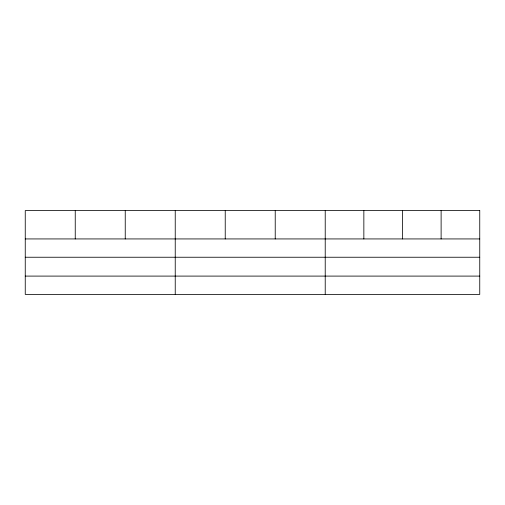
<?xml version="1.0" encoding="UTF-8"?>
<svg xmlns="http://www.w3.org/2000/svg" width="505" height="505" viewBox="0 0 505 505"><rect width="100%" height="100%" fill="white"/><g stroke="black" fill="none" stroke-linecap="round" stroke-linejoin="round"><path stroke-width="0.76" d="M25.25 238.934L479.75 238.934M25.25 257.241L479.75 257.241M25.25 276.096L479.75 276.096M441.117 210.604L441.117 238.934M402.485 210.604L402.485 238.934M363.852 210.604L363.852 238.934M325.22 210.604L325.22 294.396M275.225 210.604L275.225 238.934M225.23 210.604L225.23 238.934M175.235 210.604L175.235 294.396M125.24 210.604L125.24 238.934M75.245 210.604L75.245 238.934M479.75 210.604L25.25 210.604L25.25 294.396L479.75 294.396L479.75 210.604"/></g></svg>
